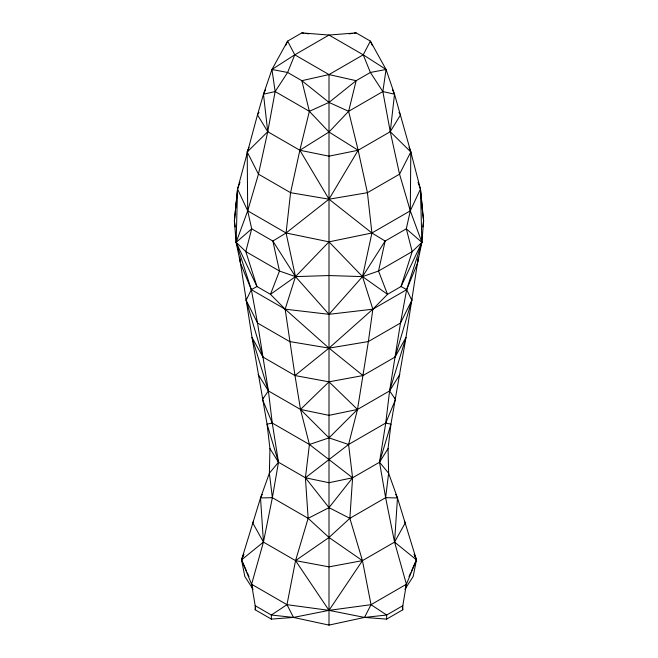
<?xml version="1.0" encoding="UTF-8"?>
<svg xmlns="http://www.w3.org/2000/svg" width="658" height="658" viewBox="0 0 658 658"><rect width="100%" height="100%" fill="white"/><g stroke="black" fill="none" stroke-linecap="round" stroke-linejoin="round"><path stroke-width="0.99" d="M408.996 147.236L410.798 151.965L420.446 189.043L423.62 220.907L421.877 242.35L406.669 289.66L400.483 323.02L389.602 390.91L385.744 423.028L379.518 462.229L385.629 497.678L394.561 542.093L406.405 584.246L371.022 604.677L329 610.361L293.501 617.426L271.351 619.112L255.197 609.785L255.197 605.705L251.595 584.246L263.439 542.093L272.371 497.678L269.377 473.225L269.945 448.616L267.066 424.196L251.998 337.373L240.483 263.208L236.123 242.35L234.38 220.907L237.554 189.043L257.484 114.887L263.48 94.201L271.951 69.477L287.62 41.117L301.849 32.9L329 35.047L356.151 32.9L370.38 41.117L386.049 69.477L394.52 94.201L410.798 151.965L410.304 210.831L406.307 228.828L412.196 251.595L401.051 286.518L387.513 294.332L372.856 309.186L329 348.131L294.99 375.554L300.509 409.449L309.416 444.479L305.419 477.782L308.141 518.331L295.549 560.632L286.978 604.677L293.501 617.426L329 625.1L364.499 617.426L386.649 615.033L402.803 605.705L406.405 584.246L416.465 559.868L397.481 497.95L388.623 473.225L388.055 448.616L390.934 424.196L406.002 337.373L418.389 257.171M395.721 494.339L397.481 497.95L394.561 542.093L416.465 559.868L413.175 576.498L404.867 589.313M235.251 226.952L234.38 220.907L237.554 189.043L236.123 242.35L251.331 289.66L257.517 323.02L268.398 390.91L272.256 423.028L278.482 462.229L269.377 473.225L260.519 497.95L241.535 559.868L251.595 584.246L286.978 604.677L329 610.361L364.499 617.426L371.022 604.677L362.451 560.632L349.859 518.331L352.581 477.782L348.584 444.479L357.491 409.449L368.365 341.56L372.856 309.186L362.517 276.615L329 241.848L286.082 232.99L247.696 210.831L237.554 189.043L239.997 182.34M239.611 257.171L240.483 263.208L251.331 289.66L285.144 309.186L329 314.318L372.856 309.186L406.669 289.66L417.517 263.208L417.814 259.17M421.655 206.678L421.877 203.651L420.446 189.043L418.003 182.34M246.322 298.247L246.15 300.295L262.879 357.014L294.99 375.554L329 381.829L363.01 375.554L395.121 357.014L406.002 337.373L389.602 390.91L357.491 409.449L329 437.874L309.416 444.479L272.256 423.028L262.484 399.472L262.772 397.448M392.431 89.677L394.52 94.201L390.26 131.707L399.546 174.156L410.304 210.831L421.877 242.35L417.517 263.208M253.643 521.029L252.664 522.781L263.439 542.093L295.549 560.632L329 537.479L349.859 518.331L385.629 497.678L388.623 473.225L379.518 462.229L390.934 424.196L385.744 423.028L348.584 444.479L305.419 477.782L278.482 462.229L269.945 448.616M249.004 147.236L247.202 151.965L258.454 174.156L290.573 192.695L329 199.193L367.427 192.695L399.546 174.156L410.798 151.965L390.26 131.707L382.857 91.552L386.049 69.477L363.224 54.811L329 35.047L294.776 54.811L271.951 69.477L275.143 91.552L267.74 131.707L258.454 174.156L247.696 210.831L236.123 242.35L256.949 286.518L270.487 294.332L285.144 309.186L329 348.131L363.01 375.554M422.749 226.952L423.62 220.907L421.334 201.677M404.357 521.029L405.336 522.781L394.561 542.093L362.451 560.632L329 537.479L308.141 518.331L272.371 497.678L278.482 462.229L267.066 424.196L272.256 423.028M255.197 609.785L255.649 607.819M271.951 69.477L287.62 72.462L301.849 80.679L309.375 111.317L299.859 150.254L290.573 192.695L286.082 232.99L295.483 276.615L329 314.318L362.517 276.615L385.144 241.05L406.307 228.828L421.877 242.35L401.051 286.518L406.669 289.66L411.85 300.295L395.121 357.014M259.022 112.362L257.484 114.887L267.74 131.707L299.859 150.254L329 199.193L371.918 232.99L385.144 241.05L378.523 271.03L387.513 294.332L362.517 276.615L371.918 232.99L367.427 192.695L358.141 150.254L348.625 111.317L356.151 80.679L370.38 72.462L386.049 69.477M236.666 201.677L236.123 203.651L236.345 206.678M253.133 589.313L244.825 576.498L241.535 559.868L243.764 554.126M285.539 45.747L287.62 41.117L294.776 54.811L287.62 72.462L275.143 91.552L263.48 94.201L267.74 131.707L247.202 151.965L247.696 210.831L251.693 228.828L245.804 251.595L256.949 286.518L251.331 289.66L246.15 300.295L257.517 323.02L289.635 341.56L329 348.131L368.365 341.56L400.483 323.02L411.85 300.295L411.678 298.247M246.511 571.004L241.535 559.868L243.855 554.291M385.744 423.028L395.516 399.472L395.228 397.448M409.005 576.572L410.658 572.863M411.489 571.004L416.465 559.868L414.236 554.126M263.48 94.201L265.561 89.677M241.535 559.868L263.439 542.093L260.519 497.95L262.279 494.339M247.202 151.965L248.551 149.3M405.476 586.072L406.405 584.246M394.52 94.201L382.857 91.552L348.625 111.317L329 102.418L301.849 80.679L329 74.576L363.224 54.811L370.38 41.117L372.461 45.747M399.817 374.46L389.602 390.91L395.516 399.472M388.055 448.616L379.518 462.229L352.581 477.782L329 482.717L305.419 477.782L329 507.647L349.859 518.331M262.484 399.472L268.398 390.91L251.998 337.373L262.879 357.014M348.625 111.317L329 132.028L299.859 150.254L329 156.176L358.141 150.254L390.26 131.707L400.516 114.887L398.978 112.362M286.978 604.677L271.351 615.033L271.351 619.112M364.499 617.426L386.649 619.112L402.803 609.785L402.803 605.705M308.141 518.331L329 507.647L352.581 477.782L309.416 444.479M275.143 91.552L309.375 111.317L329 102.418L356.151 80.679L329 74.576L294.776 54.811M349.11 33.846L352.129 33.443M354.136 33.171L356.151 32.9M260.519 497.95L272.371 497.678M385.629 497.678L397.481 497.95M293.501 617.426L271.351 615.033L255.197 605.705M301.849 32.9L303.864 33.171M305.871 33.443L308.89 33.846M348.584 444.479L329 437.874L300.509 409.449L268.398 390.91L258.183 374.46M371.022 604.677L386.649 615.033L386.649 619.112M309.375 111.317L329 132.028L358.141 150.254L329 199.193L286.082 232.99L272.856 241.05L251.693 228.828L236.123 242.35L245.804 251.595L279.477 271.03L295.483 276.615L329 275.538L362.517 276.615L378.523 271.03L412.196 251.595L421.877 242.35L420.446 189.043L410.304 210.831L371.918 232.99L329 241.848L295.483 276.615L270.487 294.332L279.477 271.03L272.856 241.05L295.483 276.615L285.144 309.186L294.99 375.554M382.857 91.552L370.38 72.462L363.224 54.811M251.595 584.246L252.524 586.072M409.449 149.3L410.798 151.965M247.342 572.863L248.995 576.572M414.145 554.291L416.465 559.868M402.351 607.819L402.803 609.785M240.186 259.17L240.483 263.208M329 74.576L329 625.1M362.451 560.632L329 610.361L295.549 560.632L329 566.859L362.451 560.632M329 381.829L300.509 409.449L329 415.346L357.491 409.449L329 381.829"/></g></svg>
